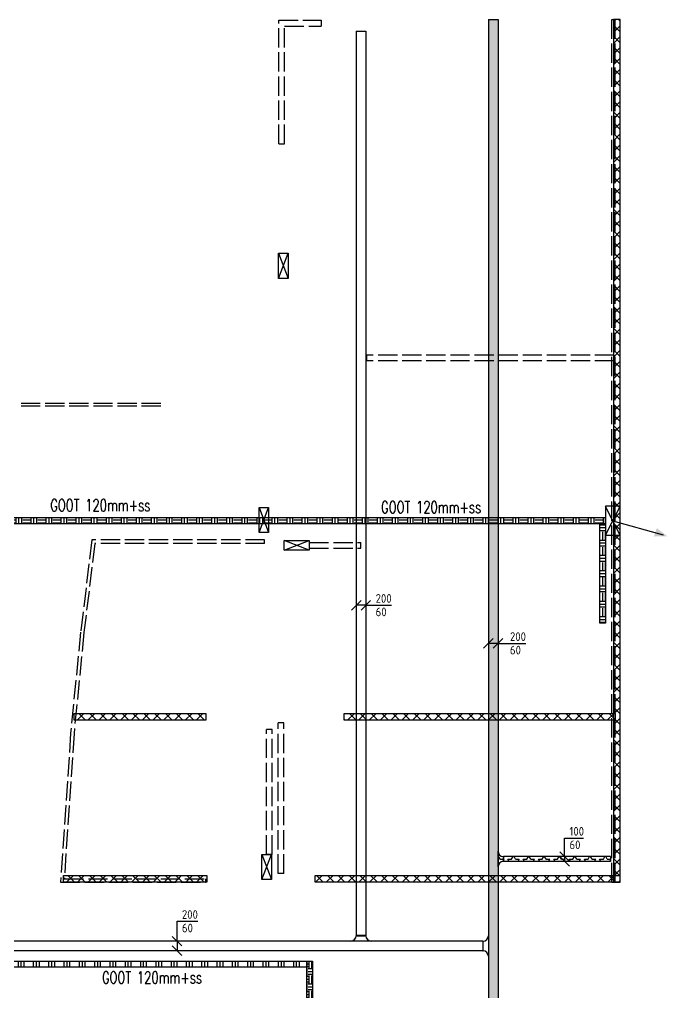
# Model space of a CAD drawing. Header units: millimetres. Extents: x -3262 to 109994, y 0 to 217318.
# Drawn here: x 96547 to 109994, y 60062 to 80252 of the extents above; entities that cross this region are included whole.
import ezdxf

# ---------------------------------------------------------------- set-up
doc = ezdxf.new("R2010")
doc.units = ezdxf.units.MM
doc.header["$LTSCALE"] = 100
doc.linetypes.add('E_GOOT3', pattern=[5, 4, -1])
for name, color, linetype in [('BL$4----_STEMPEL', 7, 'Continuous'), ('ByLayer', 2, 'Continuous'), ('EL6131--_ENERGIEBEDR (1996)', 2, 'Continuous'), ('EL6131--_GEBOUWINST (1996)', 2, 'Continuous'), ('EL6131--_KG_D', 3, 'Continuous'), ('EL6131--_WG', 3, 'Continuous'), ('EM6131--_KG', 1, 'Continuous')]:
    doc.layers.add(name, color=color, linetype=linetype)
doc.styles.add('buro-018', font='BUROFONT.shx', dxfattribs={"height": 180})
doc.styles.add('CofelyArial', font='arial.ttf')
doc.styles.add('ROMANS', font='ROMANS', dxfattribs={"width": 0.7})
doc.styles.add('STABICAD-018', font='ISOCP.SHX', dxfattribs={"height": 1.8})

# ---------------------------------------------------------------- blocks, each defined once
blk = doc.blocks.new('*X50')
at = {"color": 0}
for p, q in [((48288, 27461), (48408, 27461)), ((48301, 27480), (48301, 27601)), ((48359, 27480), (48359, 27601)), ((48288, 27402), (48408, 27402)), ((48288, 27344), (48408, 27344)), ((48301, 27168), (48301, 27324)), ((48359, 27168), (48359, 27324)), ((48288, 27148), (48408, 27148)), ((48288, 27090), (48408, 27090)), ((48288, 27031), (48408, 27031)), ((48301, 26855), (48301, 27012)), ((48359, 26855), (48359, 27012)), ((48288, 26836), (48408, 26836)), ((48288, 26777), (48408, 26777)), ((48288, 26719), (48408, 26719)), ((48301, 26543), (48301, 26699)), ((48359, 26543), (48359, 26699)), ((48288, 26523), (48408, 26523)), ((48288, 26465), (48408, 26465)), ((48288, 26406), (48408, 26406)), ((48301, 26230), (48301, 26387)), ((48359, 26230), (48359, 26387)), ((48288, 26211), (48408, 26211)), ((48288, 26152), (48408, 26152)), ((48288, 26094), (48408, 26094)), ((48301, 25918), (48301, 26074)), ((48359, 25918), (48359, 26074)), ((48288, 25898), (48408, 25898)), ((48288, 25840), (48408, 25840)), ((48288, 25781), (48408, 25781)), ((48301, 25605), (48301, 25762)), ((48359, 25605), (48359, 25762)), ((48288, 25586), (48408, 25586)), ((48288, 25527), (48408, 25527)), ((48288, 25469), (48408, 25469)), ((48301, 25293), (48301, 25449)), ((48359, 25293), (48359, 25449)), ((48288, 25273), (48408, 25273)), ((48288, 25215), (48408, 25215)), ((48288, 25156), (48408, 25156)), ((48301, 24980), (48301, 25137)), ((48359, 24980), (48359, 25137)), ((48288, 24961), (48408, 24961)), ((48288, 24902), (48408, 24902)), ((48288, 24844), (48408, 24844)), ((48288, 24648), (48408, 24648)), ((48301, 24668), (48301, 24824)), ((48359, 24668), (48359, 24824)), ((48288, 24590), (48408, 24590)), ((48288, 24531), (48408, 24531)), ((48301, 24355), (48301, 24512)), ((48359, 24355), (48359, 24512)), ((48288, 24336), (48408, 24336)), ((48288, 24277), (48408, 24277)), ((48288, 24219), (48408, 24219)), ((48301, 24043), (48301, 24199)), ((48359, 24043), (48359, 24199)), ((48288, 24023), (48408, 24023)), ((48288, 23965), (48408, 23965)), ((48288, 23906), (48408, 23906)), ((48301, 23730), (48301, 23887)), ((48359, 23730), (48359, 23887)), ((48288, 23711), (48408, 23711)), ((48288, 23652), (48408, 23652)), ((48288, 23594), (48408, 23594)), ((48301, 23418), (48301, 23574)), ((48359, 23418), (48359, 23574)), ((48288, 23398), (48408, 23398)), ((48288, 23340), (48408, 23340)), ((48288, 23281), (48408, 23281)), ((48301, 23105), (48301, 23262)), ((48359, 23105), (48359, 23262)), ((48288, 23086), (48408, 23086)), ((48288, 23027), (48408, 23027)), ((48288, 22969), (48408, 22969)), ((48301, 22793), (48301, 22949)), ((48359, 22793), (48359, 22949)), ((48288, 22773), (48408, 22773)), ((48288, 22715), (48408, 22715)), ((48288, 22656), (48408, 22656)), ((48301, 22480), (48301, 22637)), ((48359, 22480), (48359, 22637)), ((48288, 22461), (48408, 22461)), ((48288, 22402), (48408, 22402)), ((48288, 22344), (48408, 22344)), ((48301, 22168), (48301, 22324)), ((48359, 22168), (48359, 22324)), ((48288, 22148), (48408, 22148)), ((48288, 22090), (48408, 22090)), ((48288, 22031), (48408, 22031)), ((48301, 21855), (48301, 22012)), ((48359, 21855), (48359, 22012)), ((48288, 21836), (48408, 21836)), ((48288, 21777), (48408, 21777)), ((48288, 21719), (48408, 21719)), ((48301, 21543), (48301, 21699)), ((48359, 21543), (48359, 21699)), ((48288, 21523), (48408, 21523)), ((48288, 21465), (48408, 21465)), ((48288, 21406), (48408, 21406)), ((48288, 21211), (48408, 21211)), ((48301, 21230), (48301, 21387)), ((48359, 21230), (48359, 21387)), ((48288, 21152), (48408, 21152)), ((48288, 21094), (48408, 21094)), ((48301, 20918), (48301, 21074)), ((48359, 20918), (48359, 21074)), ((48288, 20898), (48408, 20898)), ((48288, 20840), (48408, 20840)), ((48288, 20781), (48408, 20781)), ((48301, 20605), (48301, 20762)), ((48359, 20605), (48359, 20762)), ((48288, 20586), (48408, 20586)), ((48288, 20527), (48408, 20527)), ((48288, 20469), (48408, 20469)), ((48301, 20293), (48301, 20449)), ((48359, 20293), (48359, 20449)), ((48288, 20273), (48408, 20273)), ((48288, 20215), (48408, 20215)), ((48288, 20156), (48408, 20156)), ((48301, 19980), (48301, 20137)), ((48359, 19980), (48359, 20137)), ((48288, 19961), (48408, 19961)), ((48288, 19902), (48408, 19902)), ((48288, 19844), (48408, 19844)), ((48301, 19668), (48301, 19824)), ((48359, 19668), (48359, 19824)), ((48288, 19648), (48408, 19648)), ((48288, 19590), (48408, 19590)), ((48288, 19531), (48408, 19531)), ((48301, 19355), (48301, 19512)), ((48359, 19355), (48359, 19512)), ((48288, 19336), (48408, 19336)), ((48288, 19277), (48408, 19277)), ((48288, 19219), (48408, 19219)), ((48301, 19043), (48301, 19199)), ((48359, 19043), (48359, 19199)), ((48288, 19023), (48408, 19023)), ((48288, 18965), (48408, 18965)), ((48288, 18906), (48408, 18906)), ((48301, 18730), (48301, 18887)), ((48359, 18730), (48359, 18887)), ((48288, 18711), (48408, 18711)), ((48288, 18652), (48408, 18652)), ((48288, 18594), (48408, 18594)), ((48288, 18398), (48408, 18398)), ((48301, 18418), (48301, 18574)), ((48359, 18418), (48359, 18574)), ((48288, 18340), (48408, 18340)), ((48288, 18281), (48408, 18281)), ((48301, 18105), (48301, 18262)), ((48359, 18105), (48359, 18262)), ((48288, 18086), (48408, 18086)), ((48288, 18027), (48408, 18027)), ((48288, 17969), (48408, 17969)), ((48288, 17773), (48408, 17773)), ((48301, 17793), (48301, 17949)), ((48359, 17793), (48359, 17949)), ((48288, 17715), (48408, 17715)), ((48288, 17656), (48408, 17656)), ((48301, 17480), (48301, 17637)), ((48359, 17480), (48359, 17637)), ((48288, 17461), (48408, 17461)), ((48288, 17402), (48408, 17402)), ((48288, 17344), (48408, 17344)), ((48301, 17168), (48301, 17324)), ((48359, 17168), (48359, 17324)), ((48288, 17148), (48408, 17148)), ((48288, 17090), (48408, 17090)), ((48288, 17031), (48408, 17031)), ((48301, 16855), (48301, 17012)), ((48359, 16855), (48359, 17012)), ((48288, 16836), (48408, 16836)), ((48288, 16777), (48408, 16777)), ((48288, 16719), (48408, 16719)), ((48301, 16543), (48301, 16699)), ((48359, 16543), (48359, 16699)), ((48288, 16523), (48408, 16523)), ((48288, 16465), (48408, 16465)), ((48288, 16406), (48408, 16406)), ((48301, 16230), (48301, 16387)), ((48359, 16230), (48359, 16387)), ((48288, 16211), (48408, 16211)), ((48288, 16152), (48408, 16152)), ((48288, 16094), (48408, 16094)), ((48301, 15918), (48301, 16074)), ((48359, 15918), (48359, 16074)), ((48288, 15898), (48408, 15898)), ((48288, 15840), (48408, 15840)), ((48288, 15781), (48408, 15781)), ((48301, 15605), (48301, 15762)), ((48359, 15605), (48359, 15762)), ((48288, 15586), (48408, 15586)), ((48288, 15527), (48408, 15527)), ((48288, 15469), (48408, 15469)), ((48301, 15293), (48301, 15449)), ((48359, 15293), (48359, 15449)), ((48288, 15273), (48408, 15273)), ((48288, 15215), (48408, 15215)), ((48288, 15156), (48408, 15156)), ((48288, 14961), (48408, 14961)), ((48301, 14980), (48301, 15137)), ((48359, 14980), (48359, 15137)), ((48288, 14902), (48408, 14902)), ((48288, 14844), (48408, 14844)), ((48301, 14668), (48301, 14824)), ((48359, 14668), (48359, 14824)), ((48288, 14648), (48408, 14648))]:
    blk.add_line(p, q, dxfattribs=at)
blk = doc.blocks.new('PIJL-UIT')
at = {"layer": 'ByLayer', "color": 2}
blk.add_line((0, 0), (2.92, 10.41), dxfattribs=at)
blk.add_solid([(3.23, 11.35), (1.51, 9.11), (3.24, 8.54)], dxfattribs=at)
blk = doc.blocks.new('NV-1')
at = {"layer": 'ByLayer'}
for p, q in [((0, 4), (7.91, 0)), ((0, 0), (7.91, 4))]:
    blk.add_line(p, q, dxfattribs=at)
blk.add_lwpolyline([(0, 0), (8, 0), (8, 4), (0, 4)], close=True, dxfattribs=at)
blk = doc.blocks.new('*X52')
at = {"color": 0}
for p, q in [((37976, 14403), (38014, 14441)), ((38233, 14301), (38093, 14441)), ((38099, 14301), (38239, 14441)), ((38458, 14301), (38318, 14441)), ((38323, 14301), (38463, 14441)), ((38682, 14301), (38542, 14441)), ((38548, 14301), (38688, 14441)), ((38907, 14301), (38767, 14441)), ((38772, 14301), (38912, 14441)), ((39131, 14301), (38991, 14441)), ((38997, 14301), (39137, 14441)), ((39356, 14301), (39216, 14441)), ((39222, 14301), (39362, 14441)), ((39580, 14301), (39440, 14441)), ((39446, 14301), (39586, 14441)), ((39805, 14301), (39665, 14441)), ((39671, 14301), (39811, 14441)), ((40029, 14301), (39889, 14441)), ((39895, 14301), (40035, 14441)), ((40254, 14301), (40114, 14441)), ((40120, 14301), (40260, 14441)), ((40478, 14302), (40338, 14441)), ((40344, 14301), (40484, 14442)), ((40703, 14302), (40563, 14442)), ((40569, 14302), (40709, 14442)), ((40927, 14302), (40787, 14442)), ((40793, 14302), (40933, 14442)), ((41151, 14302), (41011, 14442)), ((41018, 14302), (41158, 14442)), ((41376, 14302), (41236, 14442)), ((41242, 14302), (41382, 14442)), ((41600, 14302), (41460, 14442)), ((41467, 14302), (41607, 14442)), ((41825, 14302), (41685, 14442)), ((41692, 14302), (41832, 14442)), ((42049, 14302), (41909, 14442)), ((41916, 14302), (42056, 14442)), ((42274, 14302), (42134, 14442)), ((42141, 14302), (42281, 14442)), ((42498, 14302), (42358, 14442)), ((42365, 14302), (42505, 14442)), ((42723, 14302), (42583, 14442)), ((42590, 14302), (42730, 14442)), ((42947, 14302), (42807, 14442)), ((42814, 14302), (42954, 14442)), ((43172, 14302), (43032, 14442)), ((43039, 14302), (43179, 14442)), ((43396, 14302), (43256, 14442)), ((43263, 14302), (43403, 14442)), ((43621, 14302), (43481, 14442)), ((43488, 14302), (43628, 14442)), ((43845, 14302), (43705, 14442)), ((43712, 14302), (43852, 14442)), ((44070, 14302), (43930, 14442)), ((43937, 14302), (44077, 14442)), ((44294, 14302), (44154, 14442)), ((44161, 14302), (44302, 14442)), ((44518, 14302), (44379, 14442)), ((44386, 14302), (44526, 14442)), ((44743, 14302), (44603, 14442)), ((44611, 14302), (44751, 14442)), ((44967, 14302), (44827, 14442)), ((44835, 14302), (44975, 14442)), ((45192, 14302), (45052, 14442)), ((45060, 14302), (45200, 14442)), ((45416, 14302), (45276, 14442)), ((45284, 14302), (45424, 14442)), ((45641, 14302), (45501, 14442)), ((45509, 14302), (45649, 14442)), ((45865, 14302), (45725, 14442)), ((45733, 14302), (45873, 14442)), ((46090, 14302), (45950, 14442)), ((45958, 14302), (46098, 14442)), ((46314, 14302), (46174, 14442)), ((46182, 14302), (46322, 14442)), ((46539, 14303), (46399, 14443)), ((46407, 14303), (46547, 14443)), ((46763, 14303), (46623, 14443)), ((46631, 14303), (46771, 14443)), ((46988, 14303), (46848, 14443)), ((46856, 14303), (46996, 14443)), ((47212, 14303), (47072, 14443)), ((47081, 14303), (47221, 14443)), ((47437, 14303), (47297, 14443)), ((47305, 14303), (47445, 14443)), ((47661, 14303), (47521, 14443)), ((47530, 14303), (47670, 14443)), ((47886, 14303), (47746, 14443)), ((47754, 14303), (47894, 14443)), ((48110, 14303), (47970, 14443)), ((47979, 14303), (48119, 14443)), ((48334, 14303), (48194, 14443)), ((48203, 14303), (48343, 14443)), ((48559, 14303), (48419, 14443)), ((48428, 14303), (48568, 14443)), ((48783, 14303), (48643, 14443)), ((48652, 14303), (48792, 14443)), ((49008, 14303), (48868, 14443)), ((48877, 14303), (49017, 14443)), ((49232, 14303), (49092, 14443)), ((49101, 14303), (49241, 14443)), ((49457, 14303), (49317, 14443)), ((49326, 14303), (49466, 14443)), ((49681, 14303), (49541, 14443)), ((49551, 14303), (49691, 14443)), ((49906, 14303), (49766, 14443)), ((49775, 14303), (49915, 14443)), ((50130, 14303), (49990, 14443)), ((50000, 14303), (50140, 14443)), ((50355, 14303), (50215, 14443)), ((50224, 14303), (50364, 14443)), ((50579, 14303), (50439, 14443)), ((50449, 14303), (50589, 14443)), ((50804, 14303), (50664, 14443)), ((50673, 14303), (50813, 14443)), ((51028, 14303), (50888, 14443)), ((50898, 14303), (51038, 14443)), ((51253, 14303), (51113, 14443)), ((51122, 14303), (51262, 14443)), ((51477, 14303), (51337, 14443)), ((51347, 14303), (51487, 14443)), ((51701, 14303), (51562, 14443)), ((51571, 14303), (51711, 14443)), ((51926, 14303), (51786, 14443)), ((51796, 14303), (51936, 14443)), ((52150, 14303), (52010, 14443)), ((52021, 14303), (52161, 14443)), ((52375, 14304), (52235, 14443)), ((52245, 14303), (52385, 14444)), ((52599, 14304), (52459, 14444)), ((52470, 14304), (52610, 14444)), ((52824, 14304), (52684, 14444)), ((52694, 14304), (52834, 14444)), ((53048, 14304), (52908, 14444)), ((52919, 14304), (53059, 14444)), ((53273, 14304), (53133, 14444)), ((53143, 14304), (53283, 14444)), ((53497, 14304), (53357, 14444)), ((53368, 14304), (53508, 14444)), ((53722, 14304), (53582, 14444)), ((53592, 14304), (53732, 14444)), ((53946, 14304), (53806, 14444)), ((53817, 14304), (53957, 14444)), ((54171, 14304), (54031, 14444)), ((54041, 14304), (54181, 14444)), ((54395, 14304), (54255, 14444)), ((54266, 14304), (54406, 14444)), ((54620, 14304), (54480, 14444)), ((54491, 14304), (54631, 14444)), ((54844, 14304), (54704, 14444)), ((54715, 14304), (54855, 14444)), ((55069, 14304), (54929, 14444)), ((54940, 14304), (55080, 14444)), ((55293, 14304), (55153, 14444)), ((55164, 14304), (55304, 14444)), ((55517, 14304), (55377, 14444)), ((55389, 14304), (55529, 14444)), ((55742, 14304), (55602, 14444)), ((55613, 14304), (55753, 14444)), ((55873, 14397), (55826, 14444)), ((55838, 14304), (55873, 14339)), ((38009, 14301), (37976, 14334))]:
    blk.add_line(p, q, dxfattribs=at)
blk = doc.blocks.new('*X59')
at = {"color": 0}
for p, q in [((38113, 20483), (37973, 20623)), ((37973, 20462), (38113, 20602)), ((38113, 20259), (37973, 20399)), ((37973, 20237), (38113, 20377)), ((38113, 20034), (37973, 20174)), ((37973, 20013), (38113, 20153)), ((38113, 19810), (37973, 19950)), ((37973, 19788), (38113, 19928)), ((38113, 19585), (37973, 19725)), ((37973, 19564), (38113, 19704)), ((38113, 19361), (37973, 19501)), ((37973, 19339), (38113, 19479)), ((38113, 19136), (37973, 19276)), ((37973, 19115), (38113, 19255)), ((38113, 18912), (37973, 19052)), ((37973, 18890), (38113, 19030)), ((38113, 18687), (37973, 18827)), ((37973, 18665), (38113, 18805)), ((38113, 18463), (37973, 18603)), ((37973, 18441), (38113, 18581)), ((38113, 18238), (37973, 18378)), ((37973, 18216), (38113, 18356)), ((38113, 18014), (37973, 18154)), ((37973, 17992), (38113, 18132)), ((38113, 17789), (37973, 17929)), ((37973, 17767), (38113, 17907)), ((38113, 17565), (37973, 17705)), ((37973, 17543), (38113, 17683)), ((38113, 17340), (37973, 17480)), ((37973, 17318), (38113, 17458)), ((38113, 17116), (37973, 17256)), ((37973, 17094), (38113, 17234)), ((38113, 16891), (37973, 17031)), ((37973, 16869), (38113, 17009)), ((38113, 16667), (37973, 16807)), ((37973, 16645), (38113, 16785)), ((38113, 16442), (37973, 16582)), ((37973, 16420), (38113, 16560)), ((38113, 16218), (37973, 16358)), ((37973, 16196), (38113, 16336)), ((38113, 15993), (37973, 16133)), ((37973, 15971), (38113, 16111)), ((38113, 15768), (37973, 15908)), ((37973, 15747), (38113, 15887)), ((38113, 15544), (37973, 15684)), ((37973, 15522), (38113, 15662)), ((38113, 15319), (37973, 15459)), ((37973, 15298), (38113, 15438)), ((38113, 15095), (37973, 15235)), ((37973, 15073), (38113, 15213)), ((38113, 14870), (37973, 15010)), ((37973, 14849), (38113, 14989)), ((38113, 14646), (37973, 14786)), ((37973, 14624), (38113, 14764)), ((38113, 14421), (37973, 14561)), ((37973, 14400), (38113, 14540)), ((38004, 14306), (37973, 14337)), ((38104, 14306), (38113, 14315))]:
    blk.add_line(p, q, dxfattribs=at)
blk = doc.blocks.new('*X60')
at = {"color": 0}
for p, q in [((41333, 20005), (41357, 20029)), ((41473, 19817), (41333, 19957)), ((41333, 19780), (41473, 19920)), ((41473, 19593), (41333, 19733)), ((41333, 19556), (41473, 19696)), ((41473, 19368), (41333, 19508)), ((41333, 19331), (41473, 19471)), ((41473, 19144), (41333, 19284)), ((41333, 19107), (41473, 19247)), ((41473, 18919), (41333, 19059)), ((41333, 18882), (41473, 19022)), ((41473, 18695), (41333, 18835)), ((41333, 18658), (41473, 18798)), ((41473, 18470), (41333, 18610)), ((41333, 18433), (41473, 18573)), ((41473, 18246), (41333, 18386)), ((41333, 18209), (41473, 18349)), ((41473, 18021), (41333, 18161)), ((41333, 17984), (41473, 18124)), ((41473, 17797), (41333, 17937)), ((41333, 17760), (41473, 17900)), ((41473, 17572), (41333, 17712)), ((41333, 17535), (41473, 17675)), ((41473, 17348), (41333, 17488)), ((41333, 17311), (41473, 17451)), ((41473, 17123), (41333, 17263)), ((41333, 17086), (41473, 17226)), ((41473, 16899), (41333, 17039)), ((41333, 16862), (41473, 17002)), ((41473, 16674), (41333, 16814)), ((41333, 16637), (41473, 16777)), ((41473, 16450), (41333, 16590)), ((41333, 16413), (41473, 16553)), ((41473, 16225), (41333, 16365)), ((41333, 16188), (41473, 16328)), ((41473, 16001), (41333, 16141)), ((41333, 15964), (41473, 16104)), ((41473, 15776), (41333, 15916)), ((41333, 15739), (41473, 15879)), ((41473, 15552), (41333, 15692)), ((41333, 15515), (41473, 15655)), ((41473, 15327), (41333, 15467)), ((41333, 15290), (41473, 15430)), ((41473, 15103), (41333, 15243)), ((41333, 15066), (41473, 15206)), ((41473, 14878), (41333, 15018)), ((41333, 14841), (41473, 14981)), ((41473, 14654), (41333, 14794)), ((41333, 14617), (41473, 14757)), ((41473, 14429), (41333, 14569)), ((41347, 14406), (41473, 14532))]:
    blk.add_line(p, q, dxfattribs=at)
blk = doc.blocks.new('*X61')
at = {"color": 0}
for p, q in [((37973, 25850), (37974, 25851)), ((38113, 25647), (37973, 25787)), ((37973, 25625), (38113, 25765)), ((38113, 25422), (37973, 25562)), ((37973, 25401), (38113, 25541)), ((41333, 25618), (41349, 25633)), ((41473, 25430), (41333, 25570)), ((41333, 25393), (41473, 25533)), ((38113, 25198), (37973, 25338)), ((37973, 25176), (38113, 25316)), ((41473, 25205), (41333, 25345)), ((41333, 25169), (41473, 25309)), ((38113, 24973), (37973, 25113)), ((37973, 24952), (38113, 25092)), ((41473, 24981), (41333, 25121)), ((41333, 24944), (41473, 25084)), ((38113, 24749), (37973, 24889)), ((37973, 24727), (38113, 24867)), ((41473, 24756), (41333, 24896)), ((41333, 24720), (41473, 24860)), ((38113, 24524), (37973, 24664)), ((37973, 24503), (38113, 24643)), ((41473, 24532), (41333, 24672)), ((41333, 24495), (41473, 24635)), ((38113, 24300), (37973, 24440)), ((41473, 24307), (41333, 24447)), ((37973, 24278), (38113, 24418)), ((41333, 24271), (41473, 24411)), ((38113, 24075), (37973, 24215)), ((37973, 24054), (38113, 24194)), ((41473, 24083), (41333, 24223)), ((41333, 24046), (41473, 24186)), ((38113, 23851), (37973, 23991)), ((37973, 23829), (38113, 23969)), ((41473, 23858), (41333, 23998)), ((41333, 23822), (41473, 23962)), ((38113, 23626), (37973, 23766)), ((37973, 23605), (38113, 23745)), ((41473, 23634), (41333, 23774)), ((41333, 23597), (41473, 23737)), ((38113, 23402), (37973, 23542)), ((37973, 23380), (38113, 23520)), ((41473, 23409), (41333, 23549)), ((41333, 23373), (41473, 23513)), ((38113, 23177), (37973, 23317)), ((37973, 23156), (38113, 23296)), ((41473, 23185), (41333, 23325)), ((41333, 23148), (41473, 23288)), ((38113, 22953), (37973, 23093)), ((37973, 22931), (38113, 23071)), ((41473, 22960), (41333, 23100)), ((41333, 22924), (41473, 23064))]:
    blk.add_line(p, q, dxfattribs=at)
blk = doc.blocks.new('*X63')
at = {"color": 0}
for p, q in [((36212, 27424), (36332, 27424)), ((36212, 27365), (36332, 27365)), ((36212, 27305), (36332, 27305)), ((36212, 27107), (36332, 27107)), ((36212, 27047), (36332, 27047)), ((36212, 26988), (36332, 26988)), ((36212, 26789), (36332, 26789)), ((36212, 26730), (36332, 26730)), ((36212, 26670), (36332, 26670)), ((36212, 26472), (36332, 26472)), ((36212, 26412), (36332, 26412)), ((36212, 26352), (36332, 26352)), ((36212, 26154), (36332, 26154)), ((36212, 26095), (36332, 26095)), ((36212, 26035), (36332, 26035)), ((36212, 25837), (36332, 25837)), ((36212, 25777), (36332, 25777)), ((36212, 25718), (36332, 25718)), ((36212, 25519), (36332, 25519)), ((36212, 25460), (36332, 25460)), ((36212, 25400), (36332, 25400)), ((36212, 25202), (36332, 25202)), ((36212, 25142), (36332, 25142)), ((36212, 25082), (36332, 25082)), ((36212, 24884), (36332, 24884)), ((36212, 24825), (36332, 24825)), ((36212, 24765), (36332, 24765)), ((36212, 24567), (36332, 24567)), ((36212, 24507), (36332, 24507)), ((36212, 24448), (36332, 24448)), ((36212, 24249), (36332, 24249)), ((36212, 24190), (36332, 24190)), ((36212, 24130), (36332, 24130)), ((36212, 23932), (36332, 23932)), ((36212, 23872), (36332, 23872)), ((36212, 23812), (36332, 23812)), ((36212, 23614), (36332, 23614)), ((36212, 23555), (36332, 23555)), ((36212, 23495), (36332, 23495)), ((36212, 23297), (36332, 23297)), ((36212, 23237), (36332, 23237)), ((36212, 23178), (36332, 23178)), ((36212, 22979), (36332, 22979)), ((36212, 22920), (36332, 22920)), ((36212, 22860), (36332, 22860)), ((36212, 22662), (36332, 22662)), ((36212, 22602), (36332, 22602)), ((36212, 22542), (36332, 22542)), ((36212, 22344), (36332, 22344)), ((36212, 22285), (36332, 22285)), ((36212, 22225), (36332, 22225)), ((36212, 22027), (36332, 22027)), ((36212, 21967), (36332, 21967)), ((36212, 21908), (36332, 21908)), ((36212, 21709), (36332, 21709)), ((36212, 21650), (36332, 21650)), ((36212, 21590), (36332, 21590)), ((36212, 21392), (36332, 21392)), ((36212, 21332), (36332, 21332)), ((36212, 21272), (36332, 21272)), ((36212, 21074), (36332, 21074)), ((36212, 21015), (36332, 21015)), ((36212, 20955), (36332, 20955))]:
    blk.add_line(p, q, dxfattribs=at)
blk = doc.blocks.new('*X64')
at = {"color": 0}
for p, q in [((33960, 20796), (33972, 20796)), ((33992, 20776), (33992, 20806)), ((34052, 20776), (34052, 20806)), ((34111, 20776), (34111, 20806)), ((34131, 20796), (34290, 20796)), ((34310, 20776), (34310, 20806)), ((34369, 20776), (34369, 20806)), ((34429, 20776), (34429, 20806)), ((34449, 20796), (34608, 20796)), ((34627, 20776), (34627, 20806)), ((34687, 20776), (34687, 20806)), ((34746, 20776), (34746, 20806)), ((34766, 20796), (34925, 20796)), ((34945, 20776), (34945, 20806)), ((35004, 20776), (35004, 20806)), ((35064, 20776), (35064, 20806)), ((35084, 20796), (35242, 20796)), ((35262, 20776), (35262, 20806)), ((35322, 20776), (35322, 20806)), ((35381, 20776), (35381, 20806)), ((35401, 20796), (35560, 20796)), ((35580, 20776), (35580, 20806)), ((35639, 20776), (35639, 20806)), ((35699, 20776), (35699, 20806)), ((35719, 20796), (35878, 20796)), ((35897, 20776), (35897, 20806)), ((35957, 20776), (35957, 20806)), ((36016, 20776), (36016, 20806)), ((36036, 20796), (36195, 20796)), ((36215, 20776), (36215, 20806)), ((36274, 20776), (36274, 20806)), ((33840, 20598), (33960, 20598)), ((33893, 20618), (33893, 20776)), ((33953, 20618), (33953, 20776)), ((33972, 20757), (34131, 20757)), ((33972, 20697), (34131, 20697)), ((34151, 20686), (34151, 20776)), ((34211, 20686), (34211, 20776)), ((34270, 20686), (34270, 20776)), ((34290, 20757), (34449, 20757)), ((34290, 20697), (34449, 20697)), ((34469, 20686), (34469, 20776)), ((34528, 20686), (34528, 20776)), ((34588, 20686), (34588, 20776)), ((34608, 20757), (34766, 20757)), ((34608, 20697), (34766, 20697)), ((34786, 20686), (34786, 20776)), ((34846, 20686), (34846, 20776)), ((34905, 20686), (34905, 20776)), ((34925, 20757), (35084, 20757)), ((34925, 20697), (35084, 20697)), ((35104, 20686), (35104, 20776)), ((35163, 20686), (35163, 20776)), ((35223, 20686), (35223, 20776)), ((35242, 20757), (35401, 20757)), ((35242, 20697), (35401, 20697)), ((35421, 20686), (35421, 20776)), ((35481, 20686), (35481, 20776)), ((35540, 20686), (35540, 20776)), ((35560, 20757), (35719, 20757)), ((35560, 20697), (35719, 20697)), ((35739, 20686), (35739, 20776)), ((35798, 20686), (35798, 20776)), ((35858, 20686), (35858, 20776)), ((35878, 20757), (36036, 20757)), ((35878, 20697), (36036, 20697)), ((36056, 20686), (36056, 20776)), ((36116, 20686), (36116, 20776)), ((36175, 20686), (36175, 20776)), ((36195, 20757), (36332, 20757)), ((36195, 20697), (36332, 20697)), ((33840, 20538), (33960, 20538)), ((33840, 20479), (33960, 20479)), ((33893, 20300), (33893, 20459)), ((33953, 20300), (33953, 20459)), ((33840, 20280), (33960, 20280)), ((33840, 20221), (33960, 20221)), ((33840, 20161), (33960, 20161)), ((33893, 19983), (33893, 20141)), ((33953, 19983), (33953, 20141)), ((33840, 19963), (33960, 19963)), ((33840, 19903), (33960, 19903)), ((33840, 19844), (33960, 19844)), ((33893, 19665), (33893, 19824)), ((33953, 19665), (33953, 19824)), ((33840, 19645), (33960, 19645)), ((33840, 19586), (33960, 19586)), ((33840, 19526), (33960, 19526)), ((33893, 19348), (33893, 19506)), ((33953, 19348), (33953, 19506)), ((33840, 19328), (33960, 19328)), ((33840, 19268), (33960, 19268)), ((33840, 19209), (33960, 19209)), ((33893, 19030), (33893, 19189)), ((33953, 19030), (33953, 19189)), ((33840, 19010), (33960, 19010)), ((33840, 18951), (33960, 18951)), ((33840, 18891), (33960, 18891)), ((33893, 18713), (33893, 18871)), ((33953, 18713), (33953, 18871)), ((33840, 18693), (33960, 18693)), ((33840, 18633), (33960, 18633)), ((33840, 18574), (33960, 18574)), ((33840, 18375), (33960, 18375)), ((33893, 18395), (33893, 18554)), ((33953, 18395), (33953, 18554)), ((33840, 18316), (33960, 18316)), ((33840, 18256), (33960, 18256)), ((33893, 18078), (33893, 18236)), ((33953, 18078), (33953, 18236)), ((33840, 18058), (33960, 18058)), ((33840, 17998), (33960, 17998)), ((33840, 17939), (33960, 17939)), ((33893, 17760), (33893, 17919)), ((33953, 17760), (33953, 17919)), ((33840, 17740), (33960, 17740)), ((33840, 17681), (33960, 17681)), ((33840, 17621), (33960, 17621)), ((33893, 17443), (33893, 17601)), ((33953, 17443), (33953, 17601)), ((33840, 17423), (33960, 17423)), ((33840, 17363), (33960, 17363)), ((33840, 17304), (33960, 17304)), ((33893, 17125), (33893, 17284)), ((33953, 17125), (33953, 17284)), ((33840, 17105), (33960, 17105)), ((33840, 17046), (33960, 17046)), ((33840, 16986), (33960, 16986)), ((33893, 16808), (33893, 16966)), ((33953, 16808), (33953, 16966)), ((33840, 16788), (33960, 16788)), ((33840, 16728), (33960, 16728)), ((33840, 16669), (33960, 16669)), ((33893, 16490), (33893, 16649)), ((33953, 16490), (33953, 16649)), ((33840, 16470), (33960, 16470)), ((33840, 16411), (33960, 16411)), ((33840, 16351), (33960, 16351)), ((33840, 16153), (33960, 16153)), ((33893, 16173), (33893, 16331)), ((33953, 16173), (33953, 16331)), ((33840, 16093), (33960, 16093)), ((33840, 16034), (33960, 16034)), ((33893, 15855), (33893, 16014)), ((33953, 15855), (33953, 16014)), ((33840, 15835), (33960, 15835)), ((33840, 15776), (33960, 15776)), ((33840, 15716), (33960, 15716)), ((33893, 15538), (33893, 15696)), ((33953, 15538), (33953, 15696)), ((33840, 15518), (33960, 15518)), ((33840, 15458), (33960, 15458)), ((33840, 15399), (33960, 15399)), ((33893, 15220), (33893, 15379)), ((33953, 15220), (33953, 15379)), ((33840, 15200), (33960, 15200)), ((33840, 15141), (33960, 15141)), ((33840, 15081), (33960, 15081)), ((33893, 14903), (33893, 15061)), ((33953, 14903), (33953, 15061)), ((33840, 14883), (33960, 14883)), ((33840, 14823), (33960, 14823)), ((33840, 14764), (33960, 14764)), ((33893, 14604), (33893, 14744)), ((33953, 14604), (33953, 14744))]:
    blk.add_line(p, q, dxfattribs=at)
blk = doc.blocks.new('*X67')
at = {"color": 0}
for p, q in [((43359, 14604), (43359, 14724)), ((43418, 14604), (43418, 14724)), ((43478, 14604), (43478, 14724)), ((43498, 14724), (43656, 14724)), ((43498, 14665), (43656, 14665)), ((43498, 14605), (43656, 14605)), ((43676, 14604), (43676, 14724)), ((43736, 14604), (43736, 14724)), ((43795, 14604), (43795, 14724)), ((43815, 14724), (43974, 14724)), ((43815, 14665), (43974, 14665)), ((43815, 14605), (43974, 14605)), ((43994, 14604), (43994, 14724)), ((44053, 14604), (44053, 14724)), ((44113, 14604), (44113, 14724)), ((44132, 14724), (44291, 14724)), ((44132, 14665), (44291, 14665)), ((44132, 14605), (44291, 14605)), ((44311, 14604), (44311, 14724)), ((44371, 14604), (44371, 14724)), ((44430, 14604), (44430, 14724)), ((44450, 14724), (44609, 14724)), ((44450, 14665), (44609, 14665)), ((44450, 14605), (44609, 14605)), ((44629, 14604), (44629, 14724)), ((44688, 14604), (44688, 14724)), ((44748, 14604), (44748, 14724)), ((44768, 14724), (44926, 14724)), ((44768, 14665), (44926, 14665)), ((44768, 14605), (44926, 14605)), ((44946, 14604), (44946, 14724)), ((45006, 14604), (45006, 14724)), ((45065, 14604), (45065, 14724)), ((45085, 14724), (45244, 14724)), ((45085, 14665), (45244, 14665)), ((45085, 14605), (45244, 14605)), ((45264, 14604), (45264, 14724)), ((45323, 14604), (45323, 14724)), ((45383, 14604), (45383, 14724)), ((45402, 14724), (45413, 14724)), ((45402, 14665), (45413, 14665)), ((45402, 14605), (45413, 14605))]:
    blk.add_line(p, q, dxfattribs=at)
blk = doc.blocks.new('E00112')
at = {"color": 0, "linetype": 'Continuous'}
for p, q in [((0, 1), (-1, 1)), ((-1, 1), (-1, 0)), ((-1, 0), (0, 1)), ((-1, 1), (0, 0)), ((0, 0), (0, 1)), ((-1, 0), (0, 0))]:
    blk.add_line(p, q, dxfattribs=at)
blk = doc.blocks.new('*U171')
at = {"color": 0, "linetype": 'Continuous'}
for p, q in [((0, 100, -2730), (43100, 100, -2730)), ((0, -100, -2730), (0, 100, -2730)), ((0, -100, -2730), (43100, -100, -2730))]:
    blk.add_line(p, q, dxfattribs=at)
at = {"layer": 'EL6131--_KG_D', "color": 1, "style": 'CofelyArial'}
for tag in ['CODE', 'POSITIONCODE', 'SECTIONCODE']:
    blk.add_attdef(tag, (106377, 80252, 2730), '', height=1.8, dxfattribs=at)
blk = doc.blocks.new('*U160')
at = {"color": 0, "linetype": 'Continuous'}
for p, q in [((-300, -100, -2730), (-100, 100, -2730)), ((0, 0, -2730), (-200, 0, -2730)), ((-100, -100, -2730), (100, 100, -2730)), ((0, 0, -2730), (147, 0, -2730)), ((147, 0, -2730), (576, 0, -2730))]:
    blk.add_line(p, q, dxfattribs=at)
at = {"color": 0, "linetype": 'Continuous', "style": 'STABICAD-018'}
for s, p in [('200', (247, 50, -2730)), ('60', (247, -230, -2730))]:
    blk.add_text(s, height=180, dxfattribs=at).set_placement(p)
at = {"color": 1, "style": 'CofelyArial'}
blk.add_attdef('CODE', (106477, 67307, 2730), '', height=1.8, dxfattribs=at)
blk = doc.blocks.new('*U161')
at = {"color": 0, "linetype": 'Continuous'}
for p, q in [((0, 50, -2730), (2219, 50, -2730)), ((0, -50, -2730), (0, 50, -2730)), ((2219, -50, -2730), (2219, 50, -2730)), ((0, -50, -2730), (2219, -50, -2730))]:
    blk.add_line(p, q, dxfattribs=at)
at = {"layer": 'BL$4----_STEMPEL', "color": 1, "style": 'buro-018'}
for tag in ['CODE', 'POSITIONCODE', 'SECTIONCODE']:
    blk.add_attdef(tag, (108811, 62832, 2730), '', height=1.8, dxfattribs=at)
blk = doc.blocks.new('*U162')
at = {"color": 0, "linetype": 'Continuous'}
for p, q in [((0, -160, -2730), (0, 160, -2730)), ((115, 50, -2730), (110, 50, -2730)), ((115, -50, -2730), (115, 50, -2730)), ((115, -50, -2730), (110, -50, -2730))]:
    blk.add_line(p, q, dxfattribs=at)
for centre, start, end in [((110, 160, -2730), 180, 270), ((110, -160, -2730), 90, 180)]:
    blk.add_arc(centre, 110, start, end, dxfattribs=at)
at = {"layer": 'BL$4----_STEMPEL', "color": 1, "style": 'buro-018'}
for tag in ['CODE', 'POSITIONCODE', 'SECTIONCODE']:
    blk.add_attdef(tag, (106477, 62832, 2730), '', height=1.8, dxfattribs=at)
blk = doc.blocks.new('*U163')
at = {"color": 0, "linetype": 'Continuous'}
for p, q in [((0, 0, -2730), (0, 385, -2730)), ((0, 385, -2730), (388, 385, -2730)), ((100, -100, -2730), (-100, 100, -2730)), ((100, -200, -2730), (-100, 0, -2730)), ((0, 0, -2730), (0, -100, -2730))]:
    blk.add_line(p, q, dxfattribs=at)
at = {"color": 0, "linetype": 'Continuous', "style": 'STABICAD-018'}
for s, p in [('100', (100, 435, -2730)), ('60', (100, 155, -2730))]:
    blk.add_text(s, height=180, dxfattribs=at).set_placement(p)
at = {"layer": 'BL$4----_STEMPEL', "color": 1, "style": 'buro-018'}
blk.add_attdef('CODE', (107859, 62882, 2730), '', height=1.8, dxfattribs=at)
blk = doc.blocks.new('*U173')
at = {"color": 0, "linetype": 'Continuous'}
for p, q in [((0, 100, -2730), (10065, 100, -2730)), ((0, -100, -2730), (0, 100, -2730)), ((10065, -100, -2730), (10065, 100, -2730)), ((0, -100, -2730), (10065, -100, -2730))]:
    blk.add_line(p, q, dxfattribs=at)
at = {"layer": 'EL6131--_KG_D', "color": 1, "style": 'buro-018'}
for tag in ['CODE', 'POSITIONCODE', 'SECTIONCODE']:
    blk.add_attdef(tag, (106162, 61028, 2730), '', height=1.8, dxfattribs=at)
blk = doc.blocks.new('*U174')
at = {"color": 0, "linetype": 'Continuous'}
for p, q in [((0, -210, -2730), (0, 210, -2730)), ((115, 100, -2730), (110, 100, -2730)), ((115, -100, -2730), (115, 100, -2730)), ((115, -100, -2730), (110, -100, -2730))]:
    blk.add_line(p, q, dxfattribs=at)
for centre, start, end in [((110, 210, -2730), 180, 270), ((110, -210, -2730), 90, 180)]:
    blk.add_arc(centre, 110, start, end, dxfattribs=at)
at = {"layer": 'EL6131--_KG_D', "color": 1, "style": 'buro-018'}
for tag in ['CODE', 'POSITIONCODE', 'SECTIONCODE']:
    blk.add_attdef(tag, (106277, 61028, 2730), '', height=1.8, dxfattribs=at)
blk = doc.blocks.new('*U172')
at = {"color": 0, "linetype": 'Continuous'}
for p, q in [((0, 100, -2730), (18766, 100, -2730)), ((0, -100, -2730), (0, 100, -2730)), ((18766, -100, -2730), (18766, 100, -2730)), ((0, -100, -2730), (18766, -100, -2730))]:
    blk.add_line(p, q, dxfattribs=at)
at = {"layer": 'EL6131--_KG_D', "color": 1, "style": 'buro-018'}
for tag in ['CODE', 'POSITIONCODE', 'SECTIONCODE']:
    blk.add_attdef(tag, (103634, 80008, 2730), '', height=1.8, dxfattribs=at)
blk = doc.blocks.new('*U176')
at = {"color": 0, "linetype": 'Continuous'}
for p, q in [((0, -210, -2730), (0, 210, -2730)), ((115, 100, -2730), (110, 100, -2730)), ((115, -100, -2730), (115, 100, -2730)), ((115, -100, -2730), (110, -100, -2730))]:
    blk.add_line(p, q, dxfattribs=at)
for centre, start, end in [((110, 210, -2730), 180, 270), ((110, -210, -2730), 90, 180)]:
    blk.add_arc(centre, 110, start, end, dxfattribs=at)
at = {"layer": 'EL6131--_KG_D', "color": 1, "style": 'buro-018'}
for tag in ['CODE', 'POSITIONCODE', 'SECTIONCODE']:
    blk.add_attdef(tag, (103634, 61128, 2730), '', height=1.8, dxfattribs=at)
blk = doc.blocks.new('*U177')
at = {"color": 0, "linetype": 'Continuous'}
for p, q in [((-300, -100, -2730), (-100, 100, -2730)), ((0, 0, -2730), (-200, 0, -2730)), ((-100, -100, -2730), (100, 100, -2730)), ((0, 0, -2730), (103, 0, -2730)), ((103, 0, -2730), (531, 0, -2730))]:
    blk.add_line(p, q, dxfattribs=at)
at = {"color": 0, "linetype": 'Continuous', "style": 'STABICAD-018'}
for s, p in [('200', (203, 50, -2730)), ('60', (203, -230, -2730))]:
    blk.add_text(s, height=180, dxfattribs=at).set_placement(p)
at = {"layer": 'EL6131--_KG_D', "color": 1, "style": 'buro-018'}
blk.add_attdef('CODE', (103734, 68099, 2730), '', height=1.8, dxfattribs=at)
blk = doc.blocks.new('*U178')
at = {"color": 0, "linetype": 'Continuous'}
for p, q in [((0, 0, -2730), (0, 413, -2730)), ((0, 413, -2730), (429, 413, -2730)), ((100, -100, -2730), (-100, 100, -2730)), ((0, 0, -2730), (0, -200, -2730)), ((100, -300, -2730), (-100, -100, -2730))]:
    blk.add_line(p, q, dxfattribs=at)
at = {"color": 0, "linetype": 'Continuous', "style": 'STABICAD-018'}
for s, p in [('200', (100, 463, -2730)), ('60', (100, 183, -2730))]:
    blk.add_text(s, height=180, dxfattribs=at).set_placement(p)
at = {"layer": 'EL6131--_KG_D', "color": 1, "style": 'buro-018'}
blk.add_attdef('CODE', (99818, 61128, 2730), '', height=1.8, dxfattribs=at)

msp = doc.modelspace()

# ---------------------------------------------------------------- hatches: boundary and pattern name
at = {"layer": 'EL6131--_ENERGIEBEDR (1996)'}
h = msp.add_hatch(dxfattribs=at)
h.set_pattern_fill('STARS', color=1, scale=25)
h.set_pattern_definition([(0, (-59418.09, 21882.99), (0, 137.48153), [79.375, -79.375]), (60, (-59418.09, 21882.99), (-119.0625, 68.74077), [79.375, -79.375]), (120, (-59378.4, 21951.73), (-119.0625, -68.74077), [79.375, -79.375])])
h.paths.add_polyline_path([(106277, 37152), (106477, 37152), (106477, 80252), (106277, 80252)])
h = msp.add_hatch(dxfattribs=at)
h.set_pattern_fill('STARS', color=1, scale=25)
edge = h.paths.add_edge_path()
edge.add_line((106162, 60928), (96097, 60928))
edge = h.paths.add_edge_path()
edge.add_line((106162, 61128), (96097, 61128))
edge = h.paths.add_edge_path()
edge.add_line((106162, 61128), (106162, 60928))
edge = h.paths.add_edge_path(flags=16)
edge.add_line((96097, 61128), (96097, 60928))
edge = h.paths.add_edge_path()
edge.add_line((95982, 60818), (95982, 61238))
edge = h.paths.add_edge_path()
edge.add_arc((96092, 60818), 110, 90, 180)
edge = h.paths.add_edge_path()
edge.add_arc((96092, 61238), 110, 180, 270)
edge = h.paths.add_edge_path(flags=17)
edge.add_line((96097, 60928), (96097, 61128))
edge = h.paths.add_edge_path()
edge.add_line((96097, 61128), (96092, 61128))
edge = h.paths.add_edge_path()
edge.add_line((96097, 60928), (96092, 60928))
edge = h.paths.add_edge_path()
edge.add_line((103734, 80008), (103734, 61243))
edge = h.paths.add_edge_path()
edge.add_line((103534, 80008), (103534, 61243))
edge = h.paths.add_edge_path()
edge.add_line((103534, 80008), (103734, 80008))
edge = h.paths.add_edge_path()
edge.add_line((103534, 61243), (103734, 61243))
edge = h.paths.add_edge_path(flags=16)
edge.add_line((103844, 61128), (103424, 61128))
edge = h.paths.add_edge_path()
edge.add_arc((103844, 61238), 110, 180, 270)
edge = h.paths.add_edge_path()
edge.add_arc((103424, 61238), 110, 270, 360)
edge = h.paths.add_edge_path()
edge.add_line((103734, 61243), (103534, 61243))
edge = h.paths.add_edge_path()
edge.add_line((103534, 61243), (103534, 61238))
edge = h.paths.add_edge_path()
edge.add_line((103734, 61243), (103734, 61238))
h = msp.add_hatch(dxfattribs=at)
h.set_pattern_fill('STARS', color=1, scale=25)
h.paths.add_polyline_path([(108811, 62882), (106592, 62882), (106592, 62782), (108811, 62782)])
h.paths.add_polyline_path([(106592, 62882), (106587, 62882, -0.414214), (106477, 62992), (106477, 62672, -0.414214), (106587, 62782), (106592, 62782)])

# ---------------------------------------------------------------- linework, layer by layer
for points in [[(108709, 69912), (95712, 69912), (95712, 69792), (108709, 69792)], [(102507, 60710), (102627, 60710), (102627, 58218), (102627, 58218), (102507, 58218), (102507, 58338)]]:
    msp.add_lwpolyline(points, close=True, dxfattribs=at)
at = {"layer": 'EL6131--_ENERGIEBEDR (1996)', "color": 2, "linetype": 'Continuous'}
msp.add_lwpolyline([(108709, 69792), (108709, 67725), (108589, 67725), (108589, 69792)], close=True, dxfattribs=at)
at = {"layer": 'EL6131--_ENERGIEBEDR (1996)'}
msp.add_lwpolyline([(95712, 60710), (102507, 60710), (102507, 60710), (102507, 60590), (102333, 60590), (95712, 60590)], dxfattribs=at)
at = {"layer": 'EL6131--_GEBOUWINST (1996)', "color": 2, "linetype": 'Continuous'}
for points in [[(109012, 62355), (109009, 80252), (108869, 80252), (108872, 62355)], [(100413, 65712), (97679, 65712), (97679, 65852), (100413, 65852)], [(108906, 65712), (103284, 65712), (103284, 65852), (108906, 65852)], [(100434, 62352), (97462, 62352), (97462, 62492), (100434, 62492)], [(109006, 62352), (102684, 62352), (102684, 62492), (109006, 62492)]]:
    msp.add_lwpolyline(points, close=True, dxfattribs=at)
at = {"layer": 'EL6131--_WG', "linetype": 'E_GOOT3'}
for p, q in [((101929, 77670), (101929, 80235)), ((101929, 80235), (102805, 80235)), ((108836, 62352), (108836, 80249)), ((108836, 80249), (108906, 80249)), ((108906, 62352), (108906, 80249)), ((102049, 77670), (102049, 80115)), ((102049, 80115), (102805, 80115)), ((108888, 73286), (103750, 73286)), ((103750, 73286), (103750, 73166)), ((108888, 73166), (103750, 73166)), ((108888, 73286), (108888, 73166)), ((96580, 72293), (99580, 72293)), ((96580, 72233), (99580, 72233)), ((98050, 69452), (97816, 67541)), ((101634, 69452), (98050, 69452)), ((101634, 69382), (101634, 69452)), ((98112, 69382), (97885, 67534)), ((101634, 69382), (98112, 69382)), ((102561, 69401), (103628, 69401)), ((102561, 69281), (103628, 69281)), ((103628, 69281), (103628, 69401)), ((97816, 67541), (97609, 65443)), ((97885, 67534), (97679, 65438)), ((101912, 62532), (101912, 65657)), ((102032, 65657), (101912, 65657)), ((102032, 62532), (102032, 65657)), ((97609, 65443), (97402, 62352)), ((97679, 65438), (97477, 62422)), ((101673, 62929), (101673, 65523)), ((101793, 65523), (101673, 65523)), ((101793, 62929), (101793, 65523)), ((101793, 62929), (101673, 62929)), ((97477, 62422), (100407, 62422)), ((100407, 62422), (100408, 62352)), ((102032, 62532), (101912, 62532)), ((97402, 62352), (100408, 62352)), ((108836, 62352), (108906, 62352))]:
    msp.add_line(p, q, dxfattribs=at)
at = {"layer": 'EL6131--_WG'}
for p, q in [((102805, 80235, 60), (102805, 80115, 60)), ((101929, 77670), (102049, 77670))]:
    msp.add_line(p, q, dxfattribs=at)

# ---------------------------------------------------------------- block references
at = {"layer": 'EL6131--_ENERGIEBEDR (1996)', "color": 2, "linetype": 'Continuous', "xscale": 75, "yscale": 75, "zscale": 75, "rotation": 90}
msp.add_blockref('NV-1', (109009, 69552), dxfattribs=at)
at = {"layer": 'EL6131--_ENERGIEBEDR (1996)', "color": 1, "linetype": 'Continuous', "rotation": 90}
for name, p in [('*X50', (123313, 21503)), ('*X67', (123313, 24379)), ('*X63', (123313, 24379)), ('*X64', (123313, 24379))]:
    msp.add_blockref(name, p, dxfattribs=at)
at = {"layer": 'EL6131--_ENERGIEBEDR (1996)', "color": 1, "linetype": 'Continuous', "xscale": 100, "yscale": 100, "zscale": 100, "rotation": 270}
msp.add_blockref('PIJL-UIT', (108859, 69848), dxfattribs=at)
at = {"layer": 'EL6131--_GEBOUWINST (1996)', "color": 1, "linetype": 'Continuous', "rotation": 90}
for name in ['*X52', '*X61']:
    msp.add_blockref(name, (123313, 24379), dxfattribs=at)
at = {"layer": 'EL6131--_GEBOUWINST (1996)', "color": 1, "rotation": 90}
for name in ['*X60', '*X59']:
    msp.add_blockref(name, (123313, 24379), dxfattribs=at)
at = {"layer": 'EL6131--_KG_D', "linetype": 'Continuous'}
for name, p, rotation in [('*U171', (106377, 80252, 2730), 269.9999999999996), ('*U172', (103634, 80008, 2730), 270), ('*U161', (108811, 62832, 2730), 180), ('*U176', (103634, 61128, 2730), 90.00000000000001), ('*U174', (106277, 61028, 2730), 180), ('*U173', (106162, 61028, 2730), 180)]:
    msp.add_blockref(name, p, dxfattribs=dict(at, rotation=rotation))
msp.add_blockref('*U162', (106477, 62832, 2730), dxfattribs=at)
at = {"layer": 'EL6131--_WG', "xscale": -196.56, "yscale": 524.16, "zscale": 196.56}
for p, rotation in [((102121, 75402), 180), ((101715, 70129), 180), ((102037, 69439), 270), ((101775, 62929), 180)]:
    msp.add_blockref('E00112', p, dxfattribs=dict(at, rotation=rotation))
at = {"layer": 'EM6131--_KG', "linetype": 'Continuous'}
for name, p in [('*U177', (103734, 68099, 2730)), ('*U160', (106477, 67307, 2730)), ('*U163', (107859, 62882, 2730)), ('*U178', (99818, 61128, 2730))]:
    msp.add_blockref(name, p, dxfattribs=at)

# ---------------------------------------------------------------- texts
at = {"layer": 'EL6131--_ENERGIEBEDR (1996)', "color": 1, "linetype": 'Continuous', "style": 'ROMANS', "width": 0.7}
for p in [(97186, 70048), (104049, 70007), (98258, 60249)]:
    msp.add_text('GOOT 120mm+ss', height=250, dxfattribs=at).set_placement(p)

doc.saveas('drawing.dxf')
